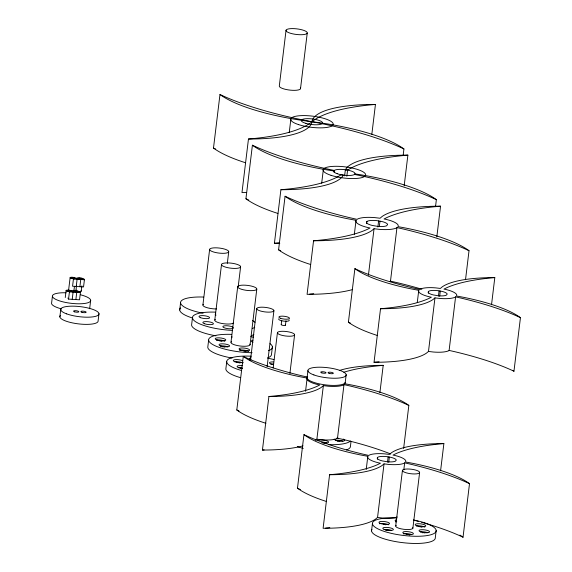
<?xml version="1.0" encoding="UTF-8"?>
<svg xmlns="http://www.w3.org/2000/svg" width="572" height="572" viewBox="0 0 572 572"><rect width="100%" height="100%" fill="white"/><g stroke="black" fill="none" stroke-linecap="round" stroke-linejoin="round"><path stroke-width="0.86" d="M239.003 411.003A156.127 40.934 6.9 0 1 236.794 409.981L243.279 356.413A94.187 24.696 6.9 0 0 300.014 376.741L307.143 378.078L307.042 379.343A19.262 5.048 6.9 0 0 318.368 384.713L319.769 384.977L317.131 386.286A156.127 40.934 6.9 0 1 268.911 396.489L262.434 450.05A156.127 40.934 6.9 0 0 264.142 449.907M280.73 250.808A173.473 45.481 6.9 0 1 278.585 249.814L285.07 196.246A104.655 27.442 6.9 0 0 348.119 218.833L356.034 220.313L355.92 221.722A21.4 5.613 6.9 0 0 368.511 227.692L370.063 227.985L367.131 229.443A173.473 45.481 6.9 0 1 313.556 240.776L307.078 294.337A104.655 27.442 6.9 0 0 352.238 289.661M345.073 382.504L344.973 383.769L352.102 385.099A94.187 24.696 6.9 0 1 408.837 405.426L403.632 448.455M300.429 489.575A156.127 40.934 6.9 0 1 297.469 488.209L303.954 434.648A94.187 24.696 6.9 0 0 360.689 454.976L367.817 456.306L367.717 457.571A19.262 5.048 6.9 0 0 379.043 462.941L380.444 463.213L377.806 464.521A156.127 40.934 6.9 0 1 329.586 474.717L323.108 528.285A94.187 24.696 6.9 0 0 375.554 519.111L377.549 517.438L384.034 463.878L388.838 464.443A19.262 5.048 6.9 0 0 404.254 463.17L404.661 462.841L410.703 464.228A156.127 40.934 6.9 0 1 469.512 483.662L463.034 537.222A156.127 40.934 6.9 0 0 421.664 522.3M350.615 323.244A156.127 40.934 6.9 0 1 348.405 322.215L354.883 268.654A94.187 24.696 6.9 0 0 411.625 288.982L418.754 290.311L418.654 291.577A19.262 5.048 6.9 0 0 429.98 296.954L431.381 297.218L428.743 298.527A156.127 40.934 6.9 0 1 380.523 308.73L374.038 362.29A156.127 40.934 6.9 0 0 379.114 361.819M52.424 296.253L51.551 303.432A19.262 5.048 6.9 0 0 61.554 308.894M59.867 316.838L60.732 309.659M65.258 297.54L66.109 290.512M68.626 289.947L70.12 277.649M68.554 299.092L69.426 291.913L68.754 290.869L79.73 291.57L80.402 292.614L79.537 299.792L68.554 299.092L67.889 298.041M73.438 279.05L72.565 286.229L83.548 286.93L84.413 279.751L83.741 278.707L72.766 278.006L73.438 279.05L84.413 279.751M72.215 299.32L73.087 292.149L72.415 291.098M73.924 290.662L74.46 286.265M76.226 286.458L77.098 279.286L76.426 278.235M75.947 290.419L76.476 286.021M75.876 299.556L76.741 292.378L76.076 291.334M79.887 286.694L80.752 279.522L80.087 278.471M81.245 291.127L81.882 285.857M90.669 300.293L89.804 307.471A19.262 5.048 6.9 0 1 89.282 308.73M98.985 313.699L98.112 320.871A19.262 5.048 6.9 0 1 76.991 323.688A19.262 5.048 6.9 0 1 60.382 315.572M179.701 309.967L180.573 302.788M192.457 317.882L191.584 325.053A32.103 8.416 6.9 0 0 215.894 335.835M215.637 149.056A173.473 45.481 6.9 0 1 213.492 148.062L219.977 94.502A104.655 27.442 6.9 0 0 311.954 121.729A104.655 27.442 6.9 0 1 403.932 148.956L403.188 155.105M202.917 304.912L209.645 249.299M208.644 340.111L207.772 347.29A32.103 8.416 6.9 0 0 232.082 358.065M214.8 319.998L221.528 264.386M227.327 263.327L228.714 251.852A9.631 2.524 6.9 0 0 215.079 247.819A9.631 2.524 6.9 0 0 213.749 252.052A9.631 2.524 6.9 0 0 228.714 251.852M371.836 134.284L375.447 104.433A173.473 45.481 6.9 0 0 311.954 121.729A104.655 27.442 6.9 0 1 248.462 139.025L241.977 192.585A104.655 27.442 6.9 0 0 246.46 192.557M248.799 200.093A173.473 45.481 6.9 0 1 245.931 198.763L252.409 145.202A173.473 45.481 6.9 0 0 326.448 168.783L334.298 170.442L334.091 172.201M226.712 361.883L225.84 369.054A32.103 8.416 6.9 0 0 240.605 377.677M230.988 342.235L237.716 286.622M238.245 286.365L240.597 266.945A9.631 2.524 6.9 0 0 226.962 262.905A9.631 2.524 6.9 0 0 225.625 267.145A9.631 2.524 6.9 0 0 240.597 266.945M286.05 30.244L279.322 85.857A10.704 2.803 6.9 0 0 290.447 90.161A10.704 2.803 6.9 0 0 300.372 87.945M250.057 344.787L256.785 289.175A9.631 2.524 6.9 0 0 243.15 285.142A9.631 2.524 6.9 0 0 241.813 289.375A9.631 2.524 6.9 0 0 256.785 289.175M250.543 359.716L256.735 308.515M279.787 243.243A104.655 27.442 6.9 0 1 274.417 243.293L280.895 189.725A173.473 45.481 6.9 0 0 338.267 176.512L341.191 174.753L343.429 175.132L341.82 177.313A104.655 27.442 6.9 0 1 280.895 189.725M289.239 132.561L290.941 118.511M300.507 88.703L307.236 33.083A10.704 2.803 6.9 0 0 292.085 28.6A10.704 2.803 6.9 0 0 290.605 33.312A10.704 2.803 6.9 0 0 307.236 33.083M273.902 310.818A8.666 2.274 6.9 0 1 260.424 310.996A8.666 2.274 6.9 0 1 261.626 307.185A8.666 2.274 6.9 0 1 273.902 310.818L267.167 366.43A8.666 2.274 6.9 0 0 267.053 365.823M272.394 346.911L271.528 354.089A32.103 8.416 6.9 0 1 267.61 357.908M273.166 367.925L277.434 332.611M281.217 324.574L281.739 320.299M285.457 325.139L285.971 320.871M289.89 373.466L294.601 334.913A8.666 2.274 6.9 0 0 282.325 331.281A8.666 2.274 6.9 0 0 281.124 335.092A8.666 2.274 6.9 0 0 294.601 334.913M321.678 183.262L323.38 169.212M307.057 377.877L307.929 370.699M305.548 391.248L307.143 378.078M344.609 175.876L345.352 169.727L346.961 167.546A104.655 27.442 6.9 0 1 407.886 155.134L404.168 185.864M346.846 176.255L347.59 170.106L350.514 168.354A173.473 45.481 6.9 0 1 407.886 155.134M315.544 440.318L316.874 439.21L323.359 385.642L328.164 386.214A19.262 5.048 6.9 0 0 343.579 384.935L343.986 384.613L350.028 385.993A156.127 40.934 6.9 0 1 408.837 405.426M354.333 234.363L356.034 220.313M316.874 439.21L321.678 439.775A19.262 5.048 6.9 0 0 337.094 438.502L337.501 438.173L343.986 384.613M346.174 374.739L345.309 381.917A19.262 5.048 6.9 0 1 324.188 384.727A19.262 5.048 6.9 0 1 307.579 376.619M366.395 223.638L366.609 221.886L367.624 221.114A10.704 2.803 6.9 0 1 376.598 220.606L381.967 221.528A10.704 2.803 6.9 0 1 387.666 224.553L386.472 225.847A10.704 2.803 6.9 0 1 377.506 226.355L372.136 225.425A10.704 2.803 6.9 0 1 366.43 222.401L366.609 221.886M366.688 223.316L366.902 221.557M368.418 275.268L374.045 228.728L379.386 229.358A21.4 5.613 6.9 0 0 396.518 227.942L396.968 227.577L403.689 229.115A173.473 45.481 6.9 0 1 469.026 250.708L465.522 279.687M351.036 441.305L350.464 446.088A32.103 8.416 6.9 0 1 346.546 449.907M377.885 227.027L378.628 220.878M379.336 226.376L379.98 221.114M366.223 469.476L367.817 456.306M390.032 281.503L390.483 281.138L396.968 227.577M379.908 392.578L383.204 365.358A94.187 24.696 6.9 0 0 339.36 370.52M377.384 459.18L377.599 457.428L378.249 457.021A9.631 2.524 6.9 0 1 386.322 456.57L391.155 457.4A9.631 2.524 6.9 0 1 396.289 460.124L395.216 461.282A9.631 2.524 6.9 0 1 387.144 461.74L382.31 460.91A9.631 2.524 6.9 0 1 377.177 458.186L377.599 457.428M371.55 530.859L372.422 523.68M387.516 462.083L388.152 456.813M388.731 462.29L389.368 457.021M417.267 302.602L418.754 290.311M395.717 525.933L402.445 470.32M435.521 206.685L436.372 199.657A104.655 27.442 6.9 0 0 363.856 175.304L354.962 173.874L354.483 174.417L362.333 176.076A173.473 45.481 6.9 0 1 436.372 199.657M403.811 469.869L404.661 462.841M428.321 293.186L428.535 291.434L429.186 291.026A9.631 2.524 6.9 0 1 437.258 290.576L442.092 291.405A9.631 2.524 6.9 0 1 447.225 294.13L446.146 295.288A9.631 2.524 6.9 0 1 438.073 295.745L433.24 294.916A9.631 2.524 6.9 0 1 428.106 292.192L428.535 291.434M436.822 236.915L440.54 206.185A104.655 27.442 6.9 0 0 382.268 216.373L380.051 218.232L374.71 217.603A21.4 5.613 6.9 0 0 357.586 219.019L357.135 219.376L350.414 217.846A173.473 45.481 6.9 0 1 285.07 196.246M428.485 351.444L434.963 297.883L439.768 298.448A19.262 5.048 6.9 0 0 455.183 297.175L455.591 296.847L461.64 298.234A156.127 40.934 6.9 0 1 520.448 317.667L513.963 371.228A156.127 40.934 6.9 0 0 455.155 351.794L449.113 350.414L448.705 350.736A19.262 5.048 6.9 0 1 433.29 352.016L428.485 351.444L426.483 353.117A94.187 24.696 6.9 0 1 374.038 362.29M438.445 296.089L439.089 290.819M439.661 296.296L440.304 291.026M412.877 528.235L419.612 472.622A8.666 2.274 6.9 0 0 407.336 468.99A8.666 2.274 6.9 0 0 406.141 472.801A8.666 2.274 6.9 0 0 419.612 472.622M449.113 350.414L455.591 296.847M440.583 470.806L443.879 443.586A94.187 24.696 6.9 0 0 391.434 452.759L389.432 454.433L384.627 453.861A19.262 5.048 6.9 0 0 369.212 455.14L368.804 455.462L362.762 454.082A156.127 40.934 6.9 0 1 303.954 434.648M436.179 530.487L435.306 537.659A32.103 8.416 6.9 0 1 401.351 542.485A32.103 8.416 6.9 0 1 371.914 529.422M491.52 304.812L494.809 277.592A94.187 24.696 6.9 0 0 442.363 286.765L440.368 288.438L435.564 287.866A19.262 5.048 6.9 0 0 420.148 289.146L419.741 289.468L413.692 288.088A156.127 40.934 6.9 0 1 354.883 268.654M334.298 170.442L333.819 170.985L324.925 169.555A104.655 27.442 6.9 0 1 252.409 145.202M374.045 228.728L371.829 230.58A104.655 27.442 6.9 0 1 313.556 240.776M323.359 385.642L321.357 387.316A94.187 24.696 6.9 0 1 268.911 396.489M434.963 297.883L432.968 299.549A94.187 24.696 6.9 0 1 380.523 308.73M384.034 463.878L382.032 465.544A94.187 24.696 6.9 0 1 329.586 474.717M69.426 291.913L80.402 292.614M377.549 517.438L382.353 518.01A19.262 5.048 6.9 0 0 397.233 516.974M345.352 169.727L347.59 170.106M390.483 281.138L397.204 282.675A173.473 45.481 6.9 0 1 421.85 289.217M307.271 377.034L302.087 375.854A156.127 40.934 6.9 0 1 243.279 356.413M337.501 438.173L343.55 439.561A156.127 40.934 6.9 0 1 390.748 453.982M413.642 520.034A32.103 8.416 6.9 0 1 429.786 535.042A32.103 8.416 6.9 0 1 377.613 528.714A32.103 8.416 6.9 0 1 396.968 518.01M406.506 534.534A2.138 0.558 6.9 0 1 407.5 534.52M408.594 534.67A2.138 0.558 6.9 0 1 409.802 535.099M403.26 533.905A5.348 1.401 6.9 0 1 411.611 534.534M385.857 530.559A2.138 0.558 6.9 0 1 388.574 530.523M384.069 529.55A5.348 1.401 6.9 0 1 391.584 530.387M383.648 524.381A2.138 0.558 6.9 0 1 385.65 524.803M379.408 523.766A5.348 1.401 6.9 0 1 388.61 524.781M395.595 521.929A5.348 1.401 6.9 0 1 396.432 521.728M396.739 521.685A5.348 1.401 6.9 0 1 396.682 519.676M419.333 526.683A2.138 0.558 6.9 0 1 421.864 527.112M416.459 525.882A5.348 1.401 6.9 0 1 424.824 527.098M422.322 532.768A2.138 0.558 6.9 0 1 424.789 532.832M420.284 531.867A5.348 1.401 6.9 0 1 427.799 532.696M412.769 527.627A8.666 2.274 6.9 0 1 403.603 529.286A8.666 2.274 6.9 0 1 396.189 525.403M443.879 443.586A156.127 40.934 6.9 0 0 395.66 453.789L393.021 455.097L394.423 455.362A19.262 5.048 6.9 0 1 405.748 460.739L405.648 462.004L412.777 463.334A94.187 24.696 6.9 0 1 469.512 483.662M326.555 501.515A94.187 24.696 6.9 0 1 297.469 488.209M413.513 520.098A156.127 40.934 6.9 0 1 418.439 521.407M459.902 535.099A94.187 24.696 6.9 0 1 463.034 537.222M329.829 527.641A156.127 40.934 6.9 0 1 325.661 528.056M343.822 372.236A156.127 40.934 6.9 0 1 383.204 365.358M265.88 423.287A94.187 24.696 6.9 0 1 236.794 409.981M303.074 445.845A94.187 24.696 6.9 0 1 262.434 450.05M303.26 448.391A32.103 8.416 6.9 0 1 297.304 446.603M350.429 441.012A32.103 8.416 6.9 0 1 328.385 444.651M322.651 442.95A2.138 0.558 6.9 0 1 323.209 443.007M324.653 443.364A2.138 0.558 6.9 0 1 324.953 443.522M321.621 442.027A5.348 1.401 6.9 0 1 326.762 442.964M318.139 440.569A5.348 1.401 6.9 0 1 324.167 440.204A5.348 1.401 6.9 0 1 328.578 442.206A5.348 1.401 6.9 0 1 323.323 442.914M337.223 441.298A2.138 0.558 6.9 0 1 339.94 441.262M335.442 440.297A5.348 1.401 6.9 0 1 342.957 441.126M343.2 439.074A5.348 1.401 6.9 0 1 341.548 441.198A5.348 1.401 6.9 0 1 334.162 439.074M336.779 438.145A5.348 1.401 6.9 0 1 338.059 438.145M241.477 370.506A32.103 8.416 6.9 0 1 227.148 360.331A32.103 8.416 6.9 0 1 251.258 356.206M267.932 358.229A32.103 8.416 6.9 0 1 273.916 359.573M240.397 368.647A2.138 0.558 6.9 0 1 242.321 368.625M238.36 367.753A5.348 1.401 6.9 0 1 242.106 367.753M242.435 368.532A5.348 1.401 6.9 0 1 237.08 366.53A5.348 1.401 6.9 0 1 242.356 365.701M236.937 362.591A2.138 0.558 6.9 0 1 239.933 362.998M234.527 361.761A5.348 1.401 6.9 0 1 242.9 362.977M243.186 362.348A5.348 1.401 6.9 0 1 235.55 361.954A5.348 1.401 6.9 0 1 234.47 359.767A5.348 1.401 6.9 0 1 242.292 360.546M249.885 360.124A5.348 1.401 6.9 0 1 250.722 359.924M251.029 359.881A5.348 1.401 6.9 0 1 250.972 357.872M270.742 364.078A5.348 1.401 6.9 0 1 273.116 363.971M273.445 364.657A5.348 1.401 6.9 0 1 269.469 362.855A5.348 1.401 6.9 0 1 273.366 361.926M494.809 277.592A156.127 40.934 6.9 0 0 446.596 287.795L443.951 289.103L445.352 289.368A19.262 5.048 6.9 0 1 456.685 294.744L456.585 296.01L463.706 297.34A94.187 24.696 6.9 0 1 520.448 317.667M377.491 335.521A94.187 24.696 6.9 0 1 348.405 322.215M512.777 370.377A94.187 24.696 6.9 0 1 513.963 371.228M277.899 213.442A104.655 27.442 6.9 0 1 245.931 198.763M279.429 242.835A173.473 45.481 6.9 0 1 274.417 243.293M403.932 148.956A173.473 45.481 6.9 0 0 311.954 121.729A173.473 45.481 6.9 0 1 219.977 94.502M375.447 104.433A104.655 27.442 6.9 0 0 311.954 121.729A173.473 45.481 6.9 0 1 248.462 139.025M245.467 162.734A104.655 27.442 6.9 0 1 213.492 148.062M440.54 206.185A173.473 45.481 6.9 0 0 386.965 217.517L384.034 218.969L385.592 219.269A21.4 5.613 6.9 0 1 398.176 225.239L398.069 226.641L405.984 228.121A104.655 27.442 6.9 0 1 469.026 250.708M310.56 264.486A104.655 27.442 6.9 0 1 278.585 249.814M313.728 293.715A173.473 45.481 6.9 0 1 309.602 294.115M73.681 290.276A2.674 0.701 6.9 0 1 72.723 291.062A2.674 0.701 6.9 0 1 69.255 290.533M68.876 290.34A2.674 0.701 6.9 0 1 68.776 289.789M80.995 290.74A2.674 0.701 6.9 0 1 80.316 291.505A2.674 0.701 6.9 0 1 77.084 291.184M76.198 290.805A2.674 0.701 6.9 0 1 76.412 290.126M80.673 294.837A19.262 5.048 6.9 0 1 85.428 303.339A19.262 5.048 6.9 0 1 55.234 299.099A19.262 5.048 6.9 0 1 66.109 292.785M270.027 343.622A32.103 8.416 6.9 0 1 268.483 350.736M252.08 352.709A32.103 8.416 6.9 0 1 210.332 342.842A32.103 8.416 6.9 0 1 231.588 334.37M250.75 336.636A32.103 8.416 6.9 0 1 253.353 337.201M243.722 350.951A2.138 0.558 6.9 0 1 246.024 351.523M239.482 350.336A5.348 1.401 6.9 0 1 248.684 351.351M222.329 346.882A2.138 0.558 6.9 0 1 224.796 346.947M220.292 345.981A5.348 1.401 6.9 0 1 227.806 346.811M219.333 340.798A2.138 0.558 6.9 0 1 221.864 341.227M216.459 339.997A5.348 1.401 6.9 0 1 224.832 341.212M232.11 337.723A5.348 1.401 6.9 0 1 232.068 336.307M252.981 342.263A5.348 1.401 6.9 0 1 252.924 340.254M249.928 344.115A9.631 2.524 6.9 0 1 239.747 345.96A9.631 2.524 6.9 0 1 231.51 341.641M233.304 328.199A5.348 1.401 6.9 0 1 225.153 328.092A5.348 1.401 6.9 0 1 225.082 325.768A5.348 1.401 6.9 0 1 233.283 327.47M215.923 315.494A5.348 1.401 6.9 0 1 215.88 314.078M253.882 334.42A32.103 8.416 6.9 0 1 251.423 335.678M254.747 327.248A32.103 8.416 6.9 0 1 252.295 328.5M232.468 330.387A32.103 8.416 6.9 0 1 193.615 320.091A32.103 8.416 6.9 0 1 215.401 312.14M252.409 320.427A32.103 8.416 6.9 0 1 254.94 322.351M233.34 323.144A9.631 2.524 6.9 0 1 221.121 323.316A9.631 2.524 6.9 0 1 215.322 319.412M289.082 319.934A5.348 1.401 6.9 0 1 283.998 321.149A5.348 1.401 6.9 0 1 278.814 318.797M285.256 324.832A2.138 0.558 6.9 0 1 283.169 325.404A2.138 0.558 6.9 0 1 281.588 324.338M192.735 318.082A32.103 8.416 6.9 0 1 180.609 307.865M203.103 313.242A32.103 8.416 6.9 0 1 180.566 302.545A32.103 8.416 6.9 0 1 203.518 297.047M216.552 308.944A9.631 2.524 6.9 0 1 206.034 307.35A9.631 2.524 6.9 0 1 203.439 304.318M71.729 277.828L73.831 278.114L71.729 277.828M67.718 290.683L69.82 290.976L67.718 290.683M79.05 278.292L81.145 278.578L79.05 278.292M75.039 291.155L77.134 291.441L75.039 291.155M404.404 533.662A5.348 1.401 6.9 0 0 413.27 534.005A5.348 1.401 6.9 0 0 406.713 531.552A5.348 1.401 6.9 0 0 404.404 533.662M384.377 529.508A5.348 1.401 6.9 0 0 393.25 529.858A5.348 1.401 6.9 0 0 386.693 527.398A5.348 1.401 6.9 0 0 384.377 529.508M380.544 523.523A5.348 1.401 6.9 0 0 389.418 523.866A5.348 1.401 6.9 0 0 382.861 521.414A5.348 1.401 6.9 0 0 380.544 523.523M416.759 525.832A5.348 1.401 6.9 0 0 425.632 526.183A5.348 1.401 6.9 0 0 419.076 523.723A5.348 1.401 6.9 0 0 416.759 525.832M420.592 531.824A5.348 1.401 6.9 0 0 429.465 532.167A5.348 1.401 6.9 0 0 422.908 529.715A5.348 1.401 6.9 0 0 420.592 531.824M313.885 374.925A19.262 5.048 6.9 0 0 345.652 376.004A19.262 5.048 6.9 0 0 321.614 367.231A19.262 5.048 6.9 0 0 313.885 374.925M329.2 373.366A2.674 0.701 6.9 0 0 333.354 373.309A2.674 0.701 6.9 0 0 329.572 372.186A2.674 0.701 6.9 0 0 329.2 373.366M321.879 372.901A2.674 0.701 6.9 0 0 326.04 372.844A2.674 0.701 6.9 0 0 322.25 371.721A2.674 0.701 6.9 0 0 321.879 372.901M66.688 313.885A19.262 5.048 6.9 0 0 98.463 314.957A19.262 5.048 6.9 0 0 74.417 306.192A19.262 5.048 6.9 0 0 66.688 313.885M82.003 312.326A2.674 0.701 6.9 0 0 86.165 312.269A2.674 0.701 6.9 0 0 82.375 311.147A2.674 0.701 6.9 0 0 82.003 312.326M74.689 311.854A2.674 0.701 6.9 0 0 78.843 311.797A2.674 0.701 6.9 0 0 75.061 310.682A2.674 0.701 6.9 0 0 74.689 311.854M331.102 175.347A21.4 5.613 6.9 0 0 365.401 175.647A21.4 5.613 6.9 0 0 336.665 166.295A21.4 5.613 6.9 0 0 331.102 175.347M337.201 173.702A10.704 2.803 6.9 0 0 354.769 174.21A10.704 2.803 6.9 0 0 341.205 169.376A10.704 2.803 6.9 0 0 337.201 173.702M298.663 124.639A21.4 5.613 6.9 0 0 332.968 124.946A21.4 5.613 6.9 0 0 304.225 115.594A21.4 5.613 6.9 0 0 298.663 124.639M305.913 123.373A10.704 2.803 6.9 0 0 322.544 123.144A10.704 2.803 6.9 0 0 307.4 118.661A10.704 2.803 6.9 0 0 305.913 123.373M67.246 291.277A2.674 0.701 6.9 0 0 71.4 291.219A2.674 0.701 6.9 0 0 67.618 290.097A2.674 0.701 6.9 0 0 67.246 291.277M71.257 278.414A2.674 0.701 6.9 0 0 75.418 278.357A2.674 0.701 6.9 0 0 71.629 277.234A2.674 0.701 6.9 0 0 71.257 278.414M74.56 291.741A2.674 0.701 6.9 0 0 78.721 291.691A2.674 0.701 6.9 0 0 74.932 290.569A2.674 0.701 6.9 0 0 74.56 291.741M78.571 278.879A2.674 0.701 6.9 0 0 82.733 278.829A2.674 0.701 6.9 0 0 78.943 277.706A2.674 0.701 6.9 0 0 78.571 278.879M240.619 350.085A5.348 1.401 6.9 0 0 249.492 350.436A5.348 1.401 6.9 0 0 242.936 347.976A5.348 1.401 6.9 0 0 240.619 350.085M220.599 345.938A5.348 1.401 6.9 0 0 229.472 346.282A5.348 1.401 6.9 0 0 222.908 343.829A5.348 1.401 6.9 0 0 220.599 345.938M216.767 339.947A5.348 1.401 6.9 0 0 225.64 340.297A5.348 1.401 6.9 0 0 219.083 337.837A5.348 1.401 6.9 0 0 216.767 339.947M204.411 323.702A5.348 1.401 6.9 0 0 213.285 324.052A5.348 1.401 6.9 0 0 206.728 321.6A5.348 1.401 6.9 0 0 204.411 323.702M200.579 317.717A5.348 1.401 6.9 0 0 209.452 318.061A5.348 1.401 6.9 0 0 202.896 315.608A5.348 1.401 6.9 0 0 200.579 317.717M280.48 318.268A5.348 1.401 6.9 0 0 289.353 318.611A5.348 1.401 6.9 0 0 282.79 316.159A5.348 1.401 6.9 0 0 280.48 318.268"/></g></svg>
